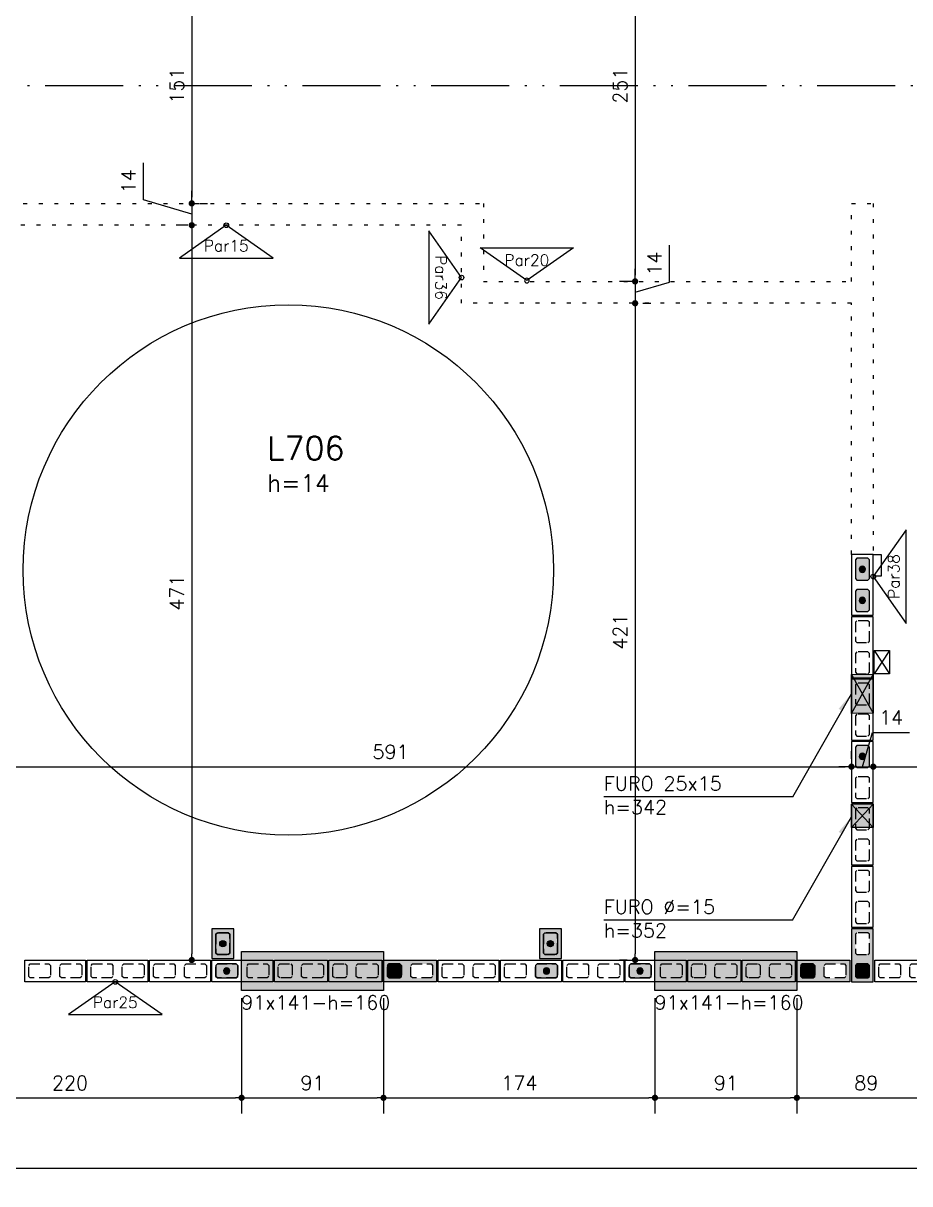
# Model space of a CAD drawing. Extents: x -14651 to 5271, y -4567 to 3191.
# Drawn here: x 1544 to 2112, y 1707 to 2451 of the extents above; entities that cross this region are included whole.
import ezdxf
from ezdxf.enums import TextEntityAlignment as Align

# ---------------------------------------------------------------- set-up
doc = ezdxf.new("R2010")
doc.units = 0
doc.header["$LTSCALE"] = 25
for name, pattern in [('DASHED2', [0.375, 0.25, -0.125]), ('ESTILO_TQS_0002', [0.4, 0.1, -0.3]), ('ESTILO_TQS_0004', [3.3, 2, -0.4, 0.05, -0.4, 0.05, -0.4])]:
    doc.linetypes.add(name, pattern=pattern)
for name, color, linetype in [('213', 252, 'Continuous'), ('241', 2, 'Continuous'), ('247', 50, 'Continuous'), ('248', 100, 'Continuous'), ('ABERTURAS', 53, 'Continuous'), ('ALVENARIA NÃO ESTRUTURAL', 242, 'Continuous'), ('Arranque', 14, 'Continuous'), ('COTA', 1, 'Continuous'), ('EIXOS', 1, 'ESTILO_TQS_0004'), ('FERRO', 5, 'Continuous'), ('H2', 252, 'Continuous'), ('HID_Sol', 230, 'Continuous'), ('L-D', 2, 'Continuous'), ('L-N', 4, 'Continuous'), ('Linha_fina', 1, 'Continuous'), ('Pena_1', 1, 'Continuous'), ('Pena_2', 2, 'Continuous'), ('PORTA', 3, 'ESTILO_TQS_0002'), ('T1', 2, 'Continuous'), ('TJANELA', 2, 'Continuous'), ('VIGA', 3, 'Continuous')]:
    doc.layers.add(name, color=color, linetype=linetype)
doc.styles.add('COTA', font='romans.shx')
doc.styles.get("Standard").update_dxf_attribs({"font": 'romans.shx'})
doc.styles.add('Texto1', font='romans.shx', dxfattribs={"height": 9})
doc.dimstyles.new('forma', dxfattribs={"dimscale": 5, "dimtxt": 1.8, "dimasz": 0.8, "dimexe": 2, "dimexo": 1, "dimgap": 1, "dimtad": 1, "dimdec": 1, "dimzin": 9, "dimtxsty": 'COTA', "dimblk1": 'DOT', "dimblk2": 'DOT', "dimsah": 1, "dimcen": 0, "dimdle": 1, "dimclrd": 256, "dimclre": 256, "dimclrt": 2, "dimadec": 0, "dimazin": 0, "dimtfac": 1, "dimtdec": 0, "dimtmove": 0, "dimatfit": 3, "dimfxl": 1, "dimtolj": 1, "dimtzin": 0, "dimarcsym": 0})

# ---------------------------------------------------------------- blocks, each defined once
blk = doc.blocks.new('P4015', base_point=(5842102.11612, -8124149.02973))
blk.add_lwpolyline([(5842082.61612, -8124156.02973), (5842121.61612, -8124156.02973), (5842121.61612, -8124142.02973), (5842082.61612, -8124142.02973), (5842082.61612, -8124156.02973)])
at = {"color": 1, "linetype": 'DASHED2'}
for points in [[(5842085.11612, -8124152.52973), (5842086.11612, -8124153.52973), (5842098.11612, -8124153.52973), (5842099.11612, -8124152.52973), (5842099.11612, -8124145.52973), (5842098.11612, -8124144.52973), (5842086.11612, -8124144.52973), (5842085.11612, -8124145.52973), (5842085.11612, -8124152.52973)], [(5842105.11612, -8124152.52973), (5842106.11612, -8124153.52973), (5842118.11612, -8124153.52973), (5842119.11612, -8124152.52973), (5842119.11612, -8124145.52973), (5842118.11612, -8124144.52973), (5842106.11612, -8124144.52973), (5842105.11612, -8124145.52973), (5842105.11612, -8124152.52973)]]:
    blk.add_lwpolyline(points, dxfattribs=at)
blk = doc.blocks.new('P3515')
at = {"layer": '248'}
h = blk.add_hatch(color=100, dxfattribs=at)
h.paths.add_polyline_path([(17, 7), (-17, 7), (-17, -7), (17, -7)])
h.paths.add_polyline_path([(-5.5, -3.5), (-6.5, -4.5), (-13.5, -4.5), (-14.5, -3.5), (-14.5, 3.5), (-13.5, 4.5), (-6.5, 4.5), (-5.5, 3.5)], flags=16)
h.paths.add_polyline_path([(0.5, 3.5), (1.5, 4.5), (13.5, 4.5), (14.5, 3.5), (14.5, -3.5), (13.5, -4.5), (1.5, -4.5), (0.5, -3.5)], flags=16)
blk.add_lwpolyline([(-17, -7), (17, -7), (17, 7), (-17, 7), (-17, -7)])
at = {"color": 1, "linetype": 'DASHED2'}
for points in [[(-14.5, -3.5), (-13.5, -4.5), (-6.5, -4.5), (-5.5, -3.5), (-5.5, 3.5), (-6.5, 4.5), (-13.5, 4.5), (-14.5, 3.5), (-14.5, -3.5)], [(0.5, -3.5), (1.5, -4.5), (13.5, -4.5), (14.5, -3.5), (14.5, 3.5), (13.5, 4.5), (1.5, 4.5), (0.5, 3.5), (0.5, -3.5)]]:
    blk.add_lwpolyline(points, dxfattribs=at)
blk = doc.blocks.new('GR-1409')
at = {"layer": '213'}
h = blk.add_hatch(color=256, dxfattribs=at)
h.paths.add_polyline_path([(-6, 4.5), (-7, 3.5), (-7, -3.5), (-6, -4.5), (6, -4.5), (7, -3.5), (7, 3.5), (6, 4.5)])
h.paths.add_polyline_path([(-2, 0, 1), (2, 0, 1)], flags=16)
at = {"layer": 'Arranque'}
blk.add_hatch(color=256, dxfattribs=at).paths.add_polyline_path([(-2, 0, 1), (2, 0, 1)])
at = {"layer": '213'}
blk.add_lwpolyline([(-7, 3.5), (-6, 4.5), (6, 4.5), (7, 3.5), (7, -3.5), (6, -4.5), (-6, -4.5), (-7, -3.5), (-7, 3.5)], dxfattribs=at)
at = {"layer": 'FERRO', "linetype": 'Continuous'}
blk.add_circle((0, 0), 2, dxfattribs=at)
blk = doc.blocks.new('GR-0909')
at = {"layer": '213'}
h = blk.add_hatch(color=256, dxfattribs=at)
h.paths.add_polyline_path([(3.5, -4.5), (4.5, -3.5), (4.500001, 3.5), (3.500001, 4.5), (-3.499999, 4.5), (-4.499999, 3.5), (-4.5, -3.5), (-3.5, -4.5)])
h.paths.add_polyline_path([(-2, 0, -1), (2, 0, -1)], flags=16)
at = {"layer": 'Arranque'}
blk.add_hatch(color=256, dxfattribs=at).paths.add_polyline_path([(2, 0, 1), (-2, 0, 1)])
at = {"layer": '213'}
blk.add_lwpolyline([(3.500001, 4.5), (4.500001, 3.5), (4.5, -3.5), (3.5, -4.5), (-3.5, -4.5), (-4.5, -3.5), (-4.499999, 3.5), (-3.499999, 4.5), (3.500001, 4.5)], dxfattribs=at)
at = {"layer": 'FERRO', "linetype": 'Continuous'}
blk.add_circle((0, 0), 2, dxfattribs=at)
blk = doc.blocks.new('P2015')
at = {"layer": '247'}
h = blk.add_hatch(color=50, dxfattribs=at)
h.paths.add_polyline_path([(9.5, 7), (-9.5, 7), (-9.5, -7), (9.5, -7)])
h.paths.add_polyline_path([(6, -4.5), (-6, -4.5), (-7, -3.5), (-7, 3.5), (-6, 4.5), (6, 4.5), (7, 3.5), (7, -3.5)], flags=16)
blk.add_lwpolyline([(-9.5, -7), (9.5, -7), (9.5, 7), (-9.5, 7), (-9.5, -7)])
at = {"color": 1, "linetype": 'DASHED2'}
blk.add_lwpolyline([(-7, -3.5), (-6, -4.5), (6, -4.5), (7, -3.5), (7, 3.5), (6, 4.5), (-6, 4.5), (-7, 3.5), (-7, -3.5)], dxfattribs=at)
blk = doc.blocks.new('A$C45494135')
at = {"layer": 'HID_Sol'}
blk.add_circle((-760, -885), 170, dxfattribs=at)
blk = doc.blocks.new('_IDNPAR_2')
at = {"color": 3}
blk.add_lwpolyline([(1, -0.7), (0, 0), (-1, -0.7)], close=True, dxfattribs=at)
blk.add_circle((0, 0), 0.05, dxfattribs=at)
at = {"layer": '247', "color": 2, "style": 'COTA', "flags": 8}
blk.add_attdef('ID', text='', height=0.24, dxfattribs=at).set_placement((0, -0.438), align=Align.MIDDLE_CENTER)
blk = doc.blocks.new('A$C84a07bde')
at = {"layer": 'EIXOS'}
blk.add_line((299.72, -968.49), (2840.43, -968.49), dxfattribs=at)
blk = doc.blocks.new('_Dot')
at = {"color": 0, "linetype": 'ByBlock', "lineweight": -2}
blk.add_line((-0.5, 0), (-1, 0), dxfattribs=at)
at = {"color": 0, "linetype": 'ByBlock', "const_width": 0.5}
blk.add_lwpolyline([(-0.25, 0, 1), (0.25, 0, 1)], format="xyb", close=True, dxfattribs=at)
blk = doc.blocks.new('*D109')
at = {"layer": 'COTA', "lineweight": -2, "transparency": 16777216}
for p, q in [((1463.52, 1831.4), (1463.52, 1752.09)), ((1683.52, 1825.9), (1683.52, 1752.09)), ((1467.52, 1762.09), (1679.52, 1762.09))]:
    blk.add_line(p, q, dxfattribs=at)
at = {"layer": 'Defpoints', "color": 0, "transparency": 16777216}
for p in [(1463.52, 1836.4), (1683.52, 1830.9), (1683.52, 1762.09)]:
    blk.add_point(p, dxfattribs=at)
at = {"layer": 'COTA', "lineweight": -2, "transparency": 16777216, "xscale": 4, "yscale": 4, "zscale": 4, "rotation": 180}
blk.add_blockref('_Dot', (1463.52, 1762.09), dxfattribs=at)
at = {"layer": 'COTA', "lineweight": -2, "transparency": 16777216, "xscale": 4, "yscale": 4, "zscale": 4}
blk.add_blockref('_Dot', (1683.52, 1762.09), dxfattribs=at)
at = {"layer": 'COTA', "color": 2, "transparency": 16777216, "insert": (1573.52, 1771.59), "char_height": 9, "attachment_point": 5, "style": 'COTA'}
blk.add_mtext('\\A1;220 ', dxfattribs=at)
blk = doc.blocks.new('*D110')
at = {"layer": 'COTA', "lineweight": -2, "transparency": 16777216}
for p, q in [((1683.52, 1825.9), (1683.52, 1752.09)), ((1774.52, 1825.9), (1774.52, 1752.09)), ((1687.52, 1762.09), (1770.52, 1762.09))]:
    blk.add_line(p, q, dxfattribs=at)
at = {"layer": 'Defpoints', "color": 0, "transparency": 16777216}
for p in [(1683.52, 1830.9), (1774.52, 1830.9), (1774.52, 1762.09)]:
    blk.add_point(p, dxfattribs=at)
at = {"layer": 'COTA', "lineweight": -2, "transparency": 16777216, "xscale": 4, "yscale": 4, "zscale": 4, "rotation": 180}
blk.add_blockref('_Dot', (1683.52, 1762.09), dxfattribs=at)
at = {"layer": 'COTA', "lineweight": -2, "transparency": 16777216, "xscale": 4, "yscale": 4, "zscale": 4}
blk.add_blockref('_Dot', (1774.52, 1762.09), dxfattribs=at)
at = {"layer": 'COTA', "color": 2, "transparency": 16777216, "insert": (1729.02, 1771.59), "char_height": 9, "attachment_point": 5, "style": 'COTA'}
blk.add_mtext('\\A1;91 ', dxfattribs=at)
blk = doc.blocks.new('*D111')
at = {"layer": 'COTA', "lineweight": -2, "transparency": 16777216}
for p, q in [((1774.52, 1825.9), (1774.52, 1752.09)), ((1948.52, 1825.9), (1948.52, 1752.09)), ((1778.52, 1762.09), (1944.52, 1762.09))]:
    blk.add_line(p, q, dxfattribs=at)
at = {"layer": 'Defpoints', "color": 0, "transparency": 16777216}
for p in [(1774.52, 1830.9), (1948.52, 1830.9), (1948.52, 1762.09)]:
    blk.add_point(p, dxfattribs=at)
at = {"layer": 'COTA', "lineweight": -2, "transparency": 16777216, "xscale": 4, "yscale": 4, "zscale": 4, "rotation": 180}
blk.add_blockref('_Dot', (1774.52, 1762.09), dxfattribs=at)
at = {"layer": 'COTA', "lineweight": -2, "transparency": 16777216, "xscale": 4, "yscale": 4, "zscale": 4}
blk.add_blockref('_Dot', (1948.52, 1762.09), dxfattribs=at)
at = {"layer": 'COTA', "color": 2, "transparency": 16777216, "insert": (1861.52, 1771.59), "char_height": 9, "attachment_point": 5, "style": 'COTA'}
blk.add_mtext('\\A1;174 ', dxfattribs=at)
blk = doc.blocks.new('*D112')
at = {"layer": 'COTA', "lineweight": -2, "transparency": 16777216}
for p, q in [((1948.52, 1825.9), (1948.52, 1752.09)), ((2039.52, 1825.9), (2039.52, 1752.09)), ((1952.52, 1762.09), (2035.52, 1762.09))]:
    blk.add_line(p, q, dxfattribs=at)
at = {"layer": 'Defpoints', "color": 0, "transparency": 16777216}
for p in [(1948.52, 1830.9), (2039.52, 1830.9), (2039.52, 1762.09)]:
    blk.add_point(p, dxfattribs=at)
at = {"layer": 'COTA', "lineweight": -2, "transparency": 16777216, "xscale": 4, "yscale": 4, "zscale": 4, "rotation": 180}
blk.add_blockref('_Dot', (1948.52, 1762.09), dxfattribs=at)
at = {"layer": 'COTA', "lineweight": -2, "transparency": 16777216, "xscale": 4, "yscale": 4, "zscale": 4}
blk.add_blockref('_Dot', (2039.52, 1762.09), dxfattribs=at)
at = {"layer": 'COTA', "color": 2, "transparency": 16777216, "insert": (1994.02, 1771.59), "char_height": 9, "attachment_point": 5, "style": 'COTA'}
blk.add_mtext('\\A1;91 ', dxfattribs=at)
blk = doc.blocks.new('*D113')
at = {"layer": 'COTA', "lineweight": -2, "transparency": 16777216}
for p, q in [((2039.52, 1825.9), (2039.52, 1752.09)), ((2128.52, 1825.9), (2128.52, 1752.09)), ((2043.52, 1762.09), (2124.52, 1762.09))]:
    blk.add_line(p, q, dxfattribs=at)
at = {"layer": 'Defpoints', "color": 0, "transparency": 16777216}
for p in [(2039.52, 1830.9), (2128.52, 1830.9), (2128.52, 1762.09)]:
    blk.add_point(p, dxfattribs=at)
at = {"layer": 'COTA', "lineweight": -2, "transparency": 16777216, "xscale": 4, "yscale": 4, "zscale": 4, "rotation": 180}
blk.add_blockref('_Dot', (2039.52, 1762.09), dxfattribs=at)
at = {"layer": 'COTA', "lineweight": -2, "transparency": 16777216, "xscale": 4, "yscale": 4, "zscale": 4}
blk.add_blockref('_Dot', (2128.52, 1762.09), dxfattribs=at)
at = {"layer": 'COTA', "color": 2, "transparency": 16777216, "insert": (2084.02, 1771.59), "char_height": 9, "attachment_point": 5, "style": 'COTA'}
blk.add_mtext('\\A1;89 ', dxfattribs=at)
blk = doc.blocks.new('*D131')
at = {"layer": 'COTA', "lineweight": -2, "transparency": 16777216}
for p, q in [((1483.52, 1975.4), (1483.52, 1984.35)), ((2074.52, 1979.35), (2074.52, 1984.35)), ((1487.52, 1974.35), (2070.52, 1974.35))]:
    blk.add_line(p, q, dxfattribs=at)
at = {"layer": 'Defpoints', "color": 0, "transparency": 16777216}
for p in [(2074.52, 1974.35), (2074.52, 1974.35), (1483.52, 1970.4)]:
    blk.add_point(p, dxfattribs=at)
at = {"layer": 'COTA', "lineweight": -2, "transparency": 16777216, "xscale": 4, "yscale": 4, "zscale": 4, "rotation": 180}
blk.add_blockref('_Dot', (1483.52, 1974.35), dxfattribs=at)
at = {"layer": 'COTA', "lineweight": -2, "transparency": 16777216, "xscale": 4, "yscale": 4, "zscale": 4}
blk.add_blockref('_Dot', (2074.52, 1974.35), dxfattribs=at)
at = {"layer": 'COTA', "color": 2, "transparency": 16777216, "insert": (1779.02, 1983.85), "char_height": 9, "attachment_point": 5, "style": 'COTA'}
blk.add_mtext('\\A1;591 ', dxfattribs=at)
blk = doc.blocks.new('*D132')
at = {"layer": 'COTA', "lineweight": -2, "transparency": 16777216}
for p, q in [((2081.52, 1974.35), (2088.12, 1996.35)), ((2088.12, 1996.35), (2111.83, 1996.35)), ((2074.52, 1979.35), (2074.52, 1984.35)), ((2088.52, 1979.35), (2088.52, 1984.35)), ((2070.52, 1974.35), (2066.52, 1974.35)), ((2074.52, 1974.35), (2088.52, 1974.35)), ((2074.52, 1974.35), (2088.52, 1974.35)), ((2092.52, 1974.35), (2096.52, 1974.35))]:
    blk.add_line(p, q, dxfattribs=at)
at = {"layer": 'Defpoints', "color": 0, "transparency": 16777216}
for p in [(2074.52, 1974.35), (2088.52, 1974.35), (2088.52, 1974.35)]:
    blk.add_point(p, dxfattribs=at)
at = {"layer": 'COTA', "lineweight": -2, "transparency": 16777216, "xscale": 4, "yscale": 4, "zscale": 4}
blk.add_blockref('_Dot', (2074.52, 1974.35), dxfattribs=at)
at = {"layer": 'COTA', "lineweight": -2, "transparency": 16777216, "xscale": 4, "yscale": 4, "zscale": 4, "rotation": 180}
blk.add_blockref('_Dot', (2088.52, 1974.35), dxfattribs=at)
at = {"layer": 'COTA', "color": 2, "transparency": 16777216, "insert": (2099.97, 2005.85), "char_height": 9, "attachment_point": 5, "style": 'COTA'}
blk.add_mtext('\\A1;14 ', dxfattribs=at)
blk = doc.blocks.new('*D133')
at = {"layer": 'COTA', "lineweight": -2, "transparency": 16777216}
for p, q in [((2088.52, 1979.35), (2088.52, 1984.35)), ((2244.52, 1974.94), (2244.52, 1984.35)), ((2092.52, 1974.35), (2240.52, 1974.35))]:
    blk.add_line(p, q, dxfattribs=at)
at = {"layer": 'Defpoints', "color": 0, "transparency": 16777216}
for p in [(2088.52, 1974.35), (2244.52, 1974.35), (2244.52, 1969.94)]:
    blk.add_point(p, dxfattribs=at)
at = {"layer": 'COTA', "lineweight": -2, "transparency": 16777216, "xscale": 4, "yscale": 4, "zscale": 4, "rotation": 180}
blk.add_blockref('_Dot', (2088.52, 1974.35), dxfattribs=at)
at = {"layer": 'COTA', "lineweight": -2, "transparency": 16777216, "xscale": 4, "yscale": 4, "zscale": 4}
blk.add_blockref('_Dot', (2244.52, 1974.35), dxfattribs=at)
at = {"layer": 'COTA', "color": 2, "transparency": 16777216, "insert": (2166.52, 1983.85), "char_height": 9, "attachment_point": 5, "style": 'COTA'}
blk.add_mtext('\\A1;156 ', dxfattribs=at)
blk = doc.blocks.new('*D170')
at = {"layer": 'COTA', "lineweight": -2, "transparency": 16777216}
for p, q in [((1646.57, 2486.4), (1641.57, 2486.4)), ((1651.57, 2482.4), (1651.57, 2339.4)), ((1656.57, 2335.4), (1661.57, 2335.4))]:
    blk.add_line(p, q, dxfattribs=at)
at = {"layer": 'Defpoints', "color": 0, "transparency": 16777216}
for p in [(1651.57, 2486.4), (1651.57, 2335.4), (1651.57, 2335.4)]:
    blk.add_point(p, dxfattribs=at)
at = {"layer": 'COTA', "lineweight": -2, "transparency": 16777216, "xscale": 4, "yscale": 4, "zscale": 4}
for p, rotation in [((1651.57, 2486.4), 90), ((1651.57, 2335.4), 270)]:
    blk.add_blockref('_Dot', p, dxfattribs=dict(at, rotation=rotation))
at = {"layer": 'COTA', "color": 2, "transparency": 16777216, "insert": (1642.07, 2410.9), "char_height": 9, "attachment_point": 5, "rotation": 90, "style": 'COTA'}
blk.add_mtext('\\A1;151 ', dxfattribs=at)
blk = doc.blocks.new('*D171')
at = {"layer": 'COTA', "lineweight": -2, "transparency": 16777216}
for p, q in [((1620.57, 2337.7), (1620.57, 2361.42)), ((1651.57, 2339.4), (1651.57, 2343.4)), ((1651.57, 2328.4), (1620.57, 2337.7)), ((1651.57, 2335.4), (1651.57, 2321.4)), ((1651.57, 2335.4), (1651.57, 2321.4)), ((1656.57, 2335.4), (1661.57, 2335.4)), ((1649.02, 2321.4), (1641.57, 2321.4)), ((1651.57, 2317.4), (1651.57, 2313.4))]:
    blk.add_line(p, q, dxfattribs=at)
at = {"layer": 'Defpoints', "color": 0, "transparency": 16777216}
for p in [(1651.57, 2335.4), (1651.57, 2321.4), (1654.02, 2321.4)]:
    blk.add_point(p, dxfattribs=at)
at = {"layer": 'COTA', "lineweight": -2, "transparency": 16777216, "xscale": 4, "yscale": 4, "zscale": 4}
for p, rotation in [((1651.57, 2335.4), 270), ((1651.57, 2321.4), 90)]:
    blk.add_blockref('_Dot', p, dxfattribs=dict(at, rotation=rotation))
at = {"layer": 'COTA', "color": 2, "transparency": 16777216, "insert": (1611.07, 2349.56), "char_height": 9, "attachment_point": 5, "rotation": 90, "style": 'COTA'}
blk.add_mtext('\\A1;14 ', dxfattribs=at)
blk = doc.blocks.new('*D172')
at = {"layer": 'COTA', "lineweight": -2, "transparency": 16777216}
for p, q in [((1649.02, 2321.4), (1641.57, 2321.4)), ((1651.57, 2317.4), (1651.57, 1854.4)), ((1656.57, 1850.4), (1661.57, 1850.4))]:
    blk.add_line(p, q, dxfattribs=at)
at = {"layer": 'Defpoints', "color": 0, "transparency": 16777216}
for p in [(1654.02, 2321.4), (1651.57, 1850.4), (1651.57, 1850.4)]:
    blk.add_point(p, dxfattribs=at)
at = {"layer": 'COTA', "lineweight": -2, "transparency": 16777216, "xscale": 4, "yscale": 4, "zscale": 4}
for p, rotation in [((1651.57, 2321.4), 90), ((1651.57, 1850.4), 270)]:
    blk.add_blockref('_Dot', p, dxfattribs=dict(at, rotation=rotation))
at = {"layer": 'COTA', "color": 2, "transparency": 16777216, "insert": (1642.07, 2085.9), "char_height": 9, "attachment_point": 5, "rotation": 90, "style": 'COTA'}
blk.add_mtext('\\A1;471 ', dxfattribs=at)
blk = doc.blocks.new('*D175')
at = {"layer": 'COTA', "lineweight": -2, "transparency": 16777216}
for p, q in [((1935.82, 2532.4), (1935.82, 2289.4)), ((1940.82, 2536.4), (1945.82, 2536.4)), ((1937.81, 2285.4), (1925.82, 2285.4))]:
    blk.add_line(p, q, dxfattribs=at)
at = {"layer": 'Defpoints', "color": 0, "transparency": 16777216}
for p in [(1935.82, 2536.4), (1935.82, 2285.4), (1942.81, 2285.4)]:
    blk.add_point(p, dxfattribs=at)
at = {"layer": 'COTA', "lineweight": -2, "transparency": 16777216, "xscale": 4, "yscale": 4, "zscale": 4}
for p, rotation in [((1935.82, 2536.4), 90), ((1935.82, 2285.4), 270)]:
    blk.add_blockref('_Dot', p, dxfattribs=dict(at, rotation=rotation))
at = {"layer": 'COTA', "color": 2, "transparency": 16777216, "insert": (1926.32, 2410.9), "char_height": 9, "attachment_point": 5, "rotation": 90, "style": 'COTA'}
blk.add_mtext('\\A1;251 ', dxfattribs=at)
blk = doc.blocks.new('*D176')
at = {"layer": 'COTA', "lineweight": -2, "transparency": 16777216}
for p, q in [((1957.82, 2285), (1957.82, 2308.72)), ((1935.82, 2289.4), (1935.82, 2293.4)), ((1937.81, 2285.4), (1925.82, 2285.4)), ((1935.82, 2285.4), (1935.82, 2271.4)), ((1935.82, 2285.4), (1935.82, 2271.4)), ((1935.82, 2278.4), (1957.82, 2285)), ((1940.82, 2271.4), (1945.82, 2271.4)), ((1935.82, 2267.4), (1935.82, 2263.4))]:
    blk.add_line(p, q, dxfattribs=at)
at = {"layer": 'Defpoints', "color": 0, "transparency": 16777216}
for p in [(1942.81, 2285.4), (1935.82, 2271.4), (1935.82, 2271.4)]:
    blk.add_point(p, dxfattribs=at)
at = {"layer": 'COTA', "lineweight": -2, "transparency": 16777216, "xscale": 4, "yscale": 4, "zscale": 4}
for p, rotation in [((1935.82, 2285.4), 270), ((1935.82, 2271.4), 90)]:
    blk.add_blockref('_Dot', p, dxfattribs=dict(at, rotation=rotation))
at = {"layer": 'COTA', "color": 2, "transparency": 16777216, "insert": (1948.32, 2296.86), "char_height": 9, "attachment_point": 5, "rotation": 90, "style": 'COTA'}
blk.add_mtext('\\A1;14 ', dxfattribs=at)
blk = doc.blocks.new('*D177')
at = {"layer": 'COTA', "lineweight": -2, "transparency": 16777216}
for p, q in [((1940.82, 2271.4), (1945.82, 2271.4)), ((1935.82, 2267.4), (1935.82, 1854.4)), ((1930.82, 1850.4), (1925.82, 1850.4))]:
    blk.add_line(p, q, dxfattribs=at)
at = {"layer": 'Defpoints', "color": 0, "transparency": 16777216}
for p in [(1935.82, 2271.4), (1935.82, 1850.4), (1935.82, 1850.4)]:
    blk.add_point(p, dxfattribs=at)
at = {"layer": 'COTA', "lineweight": -2, "transparency": 16777216, "xscale": 4, "yscale": 4, "zscale": 4}
for p, rotation in [((1935.82, 2271.4), 90), ((1935.82, 1850.4), 270)]:
    blk.add_blockref('_Dot', p, dxfattribs=dict(at, rotation=rotation))
at = {"layer": 'COTA', "color": 2, "transparency": 16777216, "insert": (1926.32, 2060.9), "char_height": 9, "attachment_point": 5, "rotation": 90, "style": 'COTA'}
blk.add_mtext('\\A1;421 ', dxfattribs=at)
blk = doc.blocks.new('*D201')
at = {"layer": 'COTA', "lineweight": -2, "transparency": 16777216}
for p, q in [((449.52, 1831.4), (449.52, 1706.98)), ((2473.52, 1831.4), (2473.52, 1706.98)), ((453.52, 1716.98), (2469.52, 1716.98))]:
    blk.add_line(p, q, dxfattribs=at)
at = {"layer": 'Defpoints', "color": 0, "transparency": 16777216}
for p in [(449.52, 1836.4), (2473.52, 1836.4), (2473.52, 1716.98)]:
    blk.add_point(p, dxfattribs=at)
at = {"layer": 'COTA', "lineweight": -2, "transparency": 16777216, "xscale": 4, "yscale": 4, "zscale": 4, "rotation": 180}
blk.add_blockref('_Dot', (449.52, 1716.98), dxfattribs=at)
at = {"layer": 'COTA', "lineweight": -2, "transparency": 16777216, "xscale": 4, "yscale": 4, "zscale": 4}
blk.add_blockref('_Dot', (2473.52, 1716.98), dxfattribs=at)
at = {"layer": 'COTA', "color": 2, "transparency": 16777216, "insert": (1461.52, 1726.48), "char_height": 9, "attachment_point": 5, "style": 'COTA'}
blk.add_mtext('\\A1;2024 ', dxfattribs=at)
blk = doc.blocks.new('ss')
at = {"layer": 'Linha_fina'}
blk.add_solid([(0, 0), (-2.5, -0.29), (-2.5, 0.3)], dxfattribs=at)

msp = doc.modelspace()

# ---------------------------------------------------------------- hatches: boundary and pattern name
at = {"layer": 'ABERTURAS', "transparency": 33554457}
for points in [[(1683.52, 1855.9), (1774.52, 1855.9), (1774.52, 1830.9), (1683.52, 1830.9)], [(1948.52, 1855.9), (2039.52, 1855.9), (2039.52, 1830.9), (1948.52, 1830.9)]]:
    msp.add_hatch(color=256, dxfattribs=at).paths.add_polyline_path(points)
at = {"layer": 'H2'}
for points in [[(2081.52, 2021.04), (2088.52, 2033.53), (2088.52, 2033.57), (2074.52, 2033.53)], [(2074.52, 2033.53), (2074.52, 2008.53), (2081.52, 2021.04)], [(2081.52, 2021.04), (2088.52, 2008.57), (2088.52, 2033.53)], [(2081.52, 2021.04), (2074.52, 2008.53), (2088.52, 2008.57)], [(2074.52, 1950.4), (2074.45, 1935.4), (2081.49, 1942.91)], [(2081.49, 1942.91), (2088.52, 1950.4), (2088.52, 1950.44), (2074.52, 1950.4)], [(2081.49, 1942.91), (2088.45, 1935.44), (2088.52, 1950.4)], [(2081.49, 1942.91), (2074.45, 1935.4), (2088.45, 1935.44)]]:
    msp.add_hatch(color=256, dxfattribs=at).paths.add_polyline_path(points)

# ---------------------------------------------------------------- linework, layer by layer
at = {"layer": 'ABERTURAS'}
for points in [[(1683.52, 1855.9), (1774.52, 1855.9), (1774.52, 1830.9), (1683.52, 1830.9)], [(1948.52, 1855.9), (2039.52, 1855.9), (2039.52, 1830.9), (1948.52, 1830.9)]]:
    msp.add_lwpolyline(points, close=True, dxfattribs=at)
at = {"layer": 'ALVENARIA NÃO ESTRUTURAL'}
msp.add_lwpolyline([(2088.52, 2110.4), (2093.52, 2110.4), (2093.52, 2096.4), (2088.52, 2096.4), (2088.52, 2110.4)], dxfattribs=at)
at = {"layer": 'Linha_fina'}
for p, q in [((2036.85, 1954.93), (2074.52, 2021.03)), ((2036.85, 1954.93), (1915.79, 1954.93)), ((2036.81, 1876.01), (2074.48, 1942.11)), ((2036.81, 1876.01), (1915.76, 1876.01))]:
    msp.add_line(p, q, dxfattribs=at)
at = {"layer": 'Pena_1'}
for points in [[(2089.02, 2048.86), (2099.02, 2048.86), (2099.02, 2033.86), (2089.02, 2033.86), (2089.02, 2048.86)], [(2089.02, 2048.86), (2099.02, 2033.86)], [(2099.02, 2048.86), (2089.02, 2033.86)]]:
    msp.add_lwpolyline(points, dxfattribs=at)
at = {"layer": 'Pena_2', "ltscale": 0.5}
for points in [[(2088.52, 2008.57), (2074.52, 2008.53), (2074.52, 2033.53), (2088.52, 2033.57)], [(2088.45, 1935.44), (2074.45, 1935.4), (2074.52, 1950.4), (2088.52, 1950.44)]]:
    msp.add_lwpolyline(points, close=True, dxfattribs=at)
at = {"layer": 'PORTA'}
for points in [[(1483.52, 2335.4), (1838.52, 2335.4), (1838.52, 2285.4), (2074.52, 2285.4)], [(2074.52, 2285.4), (2074.52, 2335.4), (2088.52, 2335.4), (2088.52, 2110.4), (2074.52, 2110.4)], [(2074.52, 2271.4), (1824.52, 2271.4), (1824.52, 2321.4), (1483.52, 2321.4)], [(2074.52, 2110.4), (2074.52, 2271.4)]]:
    msp.add_lwpolyline(points, dxfattribs=at)
at = {"layer": 'VIGA', "ltscale": 0.5}
for p, q in [((2074.52, 2008.53), (2088.52, 2033.53)), ((2074.52, 2033.53), (2088.52, 2008.57)), ((2074.45, 1935.4), (2088.52, 1950.4)), ((2074.52, 1950.4), (2088.45, 1935.44))]:
    msp.add_line(p, q, dxfattribs=at)

# ---------------------------------------------------------------- block references
at = {"xscale": -1}
for name, p, rotation in [('GR-1409', (2081.52, 2100.9), 90.00000000000311), ('GR-1409', (2081.52, 2080.9), 90.00000000000311), ('GR-1409', (2081.52, 1980.9), 90.00000000000311), ('GR-1409', (1674.02, 1843.4), 180), ('GR-0909', (1781.52, 1843.4), 180), ('GR-1409', (1879.02, 1843.4), 180), ('GR-1409', (1939.02, 1843.4), 180), ('GR-0909', (2046.52, 1843.4), 180), ('GR-0909', (2081.52, 1843.4), 180)]:
    msp.add_blockref(name, p, dxfattribs=dict(at, rotation=rotation))
at = {"rotation": 90}
for p in [(1671.52, 1860.9), (1881.52, 1860.9)]:
    msp.add_blockref('GR-1409', p, dxfattribs=at)
at = {"layer": '241'}
for name, p, rotation in [('P4015', (2081.52, 2090.9), 270), ('P4015', (2081.52, 2050.9), 270), ('P4015', (2081.52, 2010.9), 270), ('P4015', (2081.52, 1970.9), 270), ('P4015', (2081.52, 1930.9), 270), ('P4015', (2081.52, 1890.9), 270), ('P2015', (1671.52, 1860.9), 270.0000000000009), ('P2015', (1881.52, 1860.9), 270.0000000000009), ('P3515', (2081.52, 1853.4), 90)]:
    msp.add_blockref(name, p, dxfattribs=dict(at, rotation=rotation))
at = {"layer": '241', "xscale": -1, "rotation": 180}
for name, p in [('P4015', (1564.02, 1843.4)), ('P4015', (1604.02, 1843.4)), ('P4015', (1644.02, 1843.4)), ('P4015', (1684.02, 1843.4)), ('P3515', (1721.52, 1843.4)), ('P3515', (1756.52, 1843.4)), ('P3515', (1791.52, 1843.4)), ('P4015', (1829.02, 1843.4)), ('P4015', (1869.02, 1843.4)), ('P4015', (1909.02, 1843.4)), ('P4015', (1949.02, 1843.4)), ('P3515', (1986.52, 1843.4)), ('P3515', (2021.52, 1843.4)), ('P3515', (2056.52, 1843.4)), ('P4015', (2109.02, 1843.4))]:
    msp.add_blockref(name, p, dxfattribs=at)
at = {"layer": '247', "linetype": 'Continuous', "xscale": 30, "yscale": 30, "zscale": 30}
for p, values in [((1673.69, 2321.4), {'ID': 'Par15'}), ((1602.57, 1836.4), {'ID': 'Par25'})]:
    msp.add_blockref('_IDNPAR_2', p, dxfattribs=at).add_auto_attribs(values)
for p, rotation, values in [((1824.52, 2287.89), 270, {'ID': 'Par36'}), ((2088.52, 2096.22), 90, {'ID': 'Par38'})]:
    msp.add_blockref('_IDNPAR_2', p, dxfattribs=dict(at, rotation=rotation)).add_auto_attribs(values)
at = {"layer": '247', "linetype": 'Continuous'}
ref = msp.add_blockref('_IDNPAR_2', (1866.42, 2285.9), dxfattribs=dict(at, xscale=-30, yscale=30, zscale=30, rotation=180))
ref.add_attrib('ID', 'Par20', dxfattribs={"color": 2, "height": 7.2, "style": 'COTA', "flags": 8}).set_placement((1866.42, 2299.05), align=Align.MIDDLE_CENTER)
at = {"layer": 'COTA'}
for name, p in [('A$C84a07bde', (-309.62, 3379.39)), ('A$C45494135', (2473.52, 2985.4))]:
    msp.add_blockref(name, p, dxfattribs=at)
at = {"layer": 'COTA', "xscale": 4.999999999999996, "yscale": 4.999999999999996, "zscale": 4.999999999999996, "rotation": 56.34409747447629}
for p in [(2074.52, 2021.03), (2074.48, 1942.11)]:
    msp.add_blockref('ss', p, dxfattribs=at)

# ---------------------------------------------------------------- texts
at = {"layer": 'L-D'}
msp.add_text('h=14', height=11, dxfattribs=at).set_placement((1700.01, 2150.58))
at = {"layer": 'L-N'}
msp.add_text('L706', height=15, dxfattribs=at).set_placement((1700.01, 2170.98))
at = {"layer": 'T1', "style": 'Texto1'}
for s, p in [('FURO 25x15', (1915.79, 1958.97)), ('h=342', (1915.81, 1943.85)), ('FURO Ø=15', (1915.75, 1880.05)), ('h=352', (1915.77, 1864.93))]:
    msp.add_text(s, height=9, dxfattribs=at).set_placement(p)
at = {"layer": 'TJANELA', "style": 'Texto1'}
for p in [(1731.07, 1818.71), (1996.07, 1818.71)]:
    msp.add_text('91x141-h=160', height=9, dxfattribs=at).set_placement(p, align=Align.CENTER)

# ---------------------------------------------------------------- dimensions: what is measured, and where the dimension line sits
at = {"layer": 'COTA'}
for base, p1, p2, picture, middle in [((1935.82, 2285.4), (1935.82, 2536.4), (1942.81, 2285.4), '*D175', (1926.32, 2410.9)), ((1651.57, 2335.4), (1651.57, 2486.4), (1651.57, 2335.4), '*D170', (1642.07, 2410.9)), ((1651.57, 2321.4), (1651.57, 2335.4), (1654.02, 2321.4), '*D171', (1611.07, 2342.7)), ((1651.57, 1850.4), (1654.02, 2321.4), (1651.57, 1850.4), '*D172', (1642.07, 2085.9)), ((1935.82, 2271.4), (1942.81, 2285.4), (1935.82, 2271.4), '*D176', (1948.32, 2290)), ((1935.82, 1850.4), (1935.82, 2271.4), (1935.82, 1850.4), '*D177', (1926.32, 2060.9))]:
    dim = msp.add_linear_dim(base=base, p1=p1, p2=p2, angle=90, dimstyle='forma', override={"dimpost": ' ', "dimtmove": 1}, dxfattribs=at)
    dim.commit()
    dim.dimension.update_dxf_attribs({"geometry": picture, "text_midpoint": middle})
for base, p1, p2, override, picture, middle in [((2088.52, 1974.35), (2074.52, 1974.35), (2088.52, 1974.35), {"dimpost": ' ', "dimtmove": 1}, '*D132', (2093.12, 2005.85)), ((2074.52, 1974.35), (1483.52, 1970.4), (2074.52, 1974.35), {"dimpost": ' ', "dimtmove": 1}, '*D131', (1779.02, 1983.85)), ((2244.52, 1974.35), (2088.52, 1974.35), (2244.52, 1969.94), {"dimpost": ' ', "dimtmove": 1}, '*D133', (2166.52, 1983.85)), ((2473.52, 1716.98), (449.52, 1836.4), (2473.52, 1836.4), {"dimpost": ' '}, '*D201', (1461.52, 1726.48)), ((1683.52, 1762.09), (1463.52, 1836.4), (1683.52, 1830.9), {"dimpost": ' ', "dimtmove": 1}, '*D109', (1573.52, 1771.59)), ((1774.52, 1762.09), (1683.52, 1830.9), (1774.52, 1830.9), {"dimpost": ' ', "dimtmove": 1}, '*D110', (1729.02, 1771.59)), ((1948.52, 1762.09), (1774.52, 1830.9), (1948.52, 1830.9), {"dimpost": ' ', "dimtmove": 1}, '*D111', (1861.52, 1771.59)), ((2039.52, 1762.09), (1948.52, 1830.9), (2039.52, 1830.9), {"dimpost": ' ', "dimtmove": 1}, '*D112', (1994.02, 1771.59)), ((2128.52, 1762.09), (2039.52, 1830.9), (2128.52, 1830.9), {"dimpost": ' ', "dimtmove": 1}, '*D113', (2084.02, 1771.59))]:
    dim = msp.add_linear_dim(base=base, p1=p1, p2=p2, dimstyle='forma', override=override, dxfattribs=at)
    dim.commit()
    dim.dimension.update_dxf_attribs({"geometry": picture, "text_midpoint": middle})

doc.saveas('drawing.dxf')
